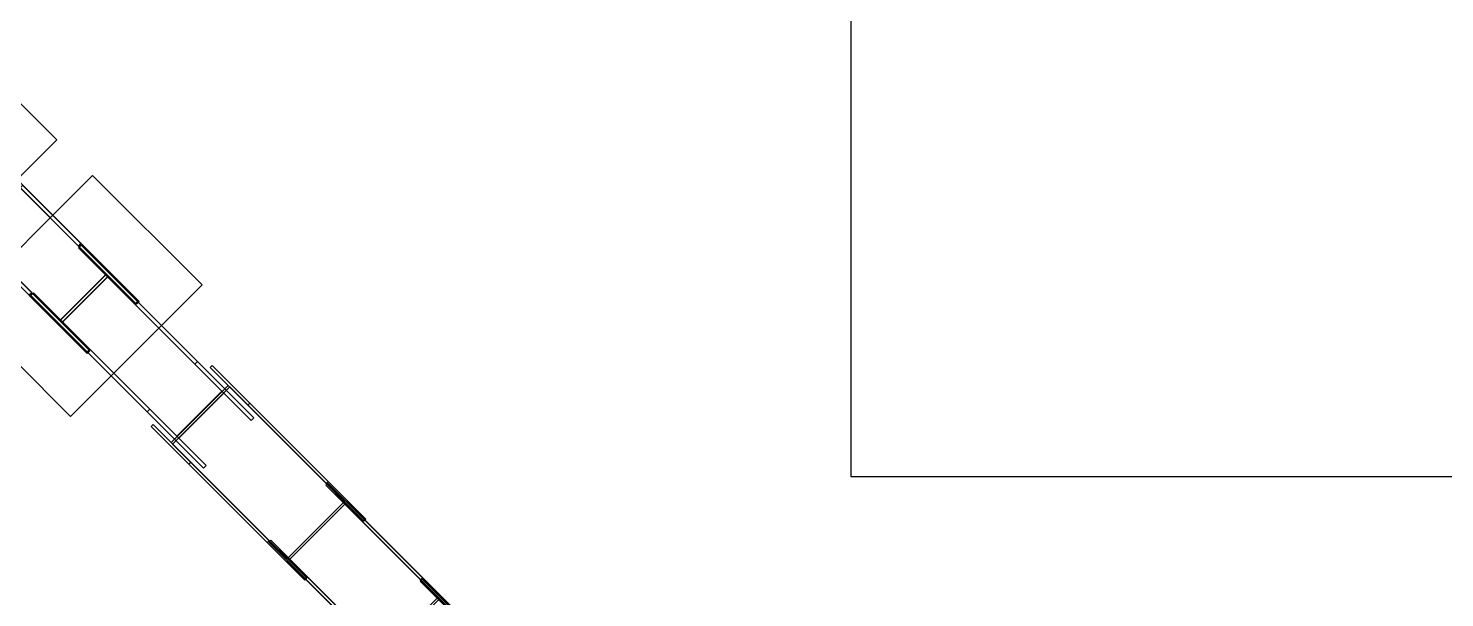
# Model space of a CAD drawing. Header units: millimetres. Extents: x -52000 to 48850, y -48850 to 51750.
# Drawn here: x -9509 to -366, y 7217 to 10892 of the extents above; entities that cross this region are included whole.
import ezdxf

# ---------------------------------------------------------------- set-up
doc = ezdxf.new("R2010")
doc.units = ezdxf.units.MM
doc.layers.add('D-STR-BASE', color=7, linetype='Continuous', lineweight=25)
doc.layers.add('D-STR-STRC', color=7, linetype='Continuous', lineweight=25)

msp = doc.modelspace()

# ---------------------------------------------------------------- linework, layer by layer
at = {"layer": 'D-STR-BASE'}
msp.add_lwpolyline([(-4200, 8000), (4200, 8000), (4200, 13000), (-4200, 13000)], close=True, dxfattribs=at)
at = {"layer": 'D-STR-STRC'}
for points in [[(-9324.9, 10173.4), (-10032, 10880.5), (-10880.5, 10032), (-10173.4, 9324.9)], [(-9920.1, 10254.9), (-9937, 10238), (-9186, 9486.9), (-9169, 9503.9)], [(-9545.1, 9879.9), (-9920.1, 10254.9), (-9169, 9503.9), (-8794, 9128.9)], [(-9937, 10238), (-9755.9, 10056.8), (-9004.8, 9305.8), (-9186, 9486.9)], [(-9755.9, 10056.8), (-10056.8, 9755.9), (-9305.8, 9004.8), (-9004.8, 9305.8)], [(-10044.1, 9743.2), (-9743.2, 10044.1), (-8992.2, 9293.1), (-9293.1, 8992.2)], [(-9743.2, 10044.1), (-9562, 9863), (-8811, 9111.9), (-8992.2, 9293.1)], [(-10238, 9937), (-10254.9, 9920.1), (-9503.9, 9169), (-9486.9, 9186)], [(-10254.9, 9920.1), (-9879.9, 9545.1), (-9128.9, 8794), (-9503.9, 9169)], [(-10056.8, 9755.9), (-10238, 9937), (-9486.9, 9186), (-9305.8, 9004.8)], [(-8387.5, 9236), (-9094.6, 9943.1), (-9943.1, 9094.6), (-9236, 8387.5)], [(-9562, 9863), (-9545.1, 9879.9), (-8794, 9128.9), (-8811, 9111.9)], [(-9863, 9562), (-10044.1, 9743.2), (-9293.1, 8992.2), (-9111.9, 8811)], [(-9879.9, 9545.1), (-9863, 9562), (-9111.9, 8811), (-9128.9, 8794)], [(-8794, 9128.9), (-9169, 9503.9), (-9186, 9486.9), (-9004.8, 9305.8), (-9305.8, 9004.8), (-9486.9, 9186), (-9503.9, 9169), (-9128.9, 8794), (-9111.9, 8811), (-9293.1, 8992.2), (-8992.2, 9293.1), (-8811, 9111.9)], [(-8804.6, 9129.5), (-9168.4, 9493.4), (-9185.4, 9476.4), (-9009.8, 9300.8), (-9300.8, 9009.8), (-9476.4, 9185.4), (-9493.4, 9168.4), (-9129.5, 8804.6), (-9112.5, 8821.5), (-9288.1, 8997.1), (-8997.1, 9288.1), (-8821.5, 9112.5)], [(-9168.4, 9493.4), (-9185.4, 9476.4), (-8434.5, 8725.5), (-8417.5, 8742.4)], [(-9185.4, 9476.4), (-9009.8, 9300.8), (-8258.9, 8549.9), (-8434.5, 8725.5)], [(-8804.6, 9129.5), (-9168.4, 9493.4), (-8417.5, 8742.4), (-8053.7, 8378.6)], [(-9009.8, 9300.8), (-9300.8, 9009.8), (-8549.9, 8258.9), (-8258.9, 8549.9)], [(-9288.1, 8997.1), (-8997.1, 9288.1), (-8246.2, 8537.2), (-8537.2, 8246.2)], [(-8997.1, 9288.1), (-8821.5, 9112.5), (-8070.6, 8361.6), (-8246.2, 8537.2)], [(-9476.4, 9185.4), (-9493.4, 9168.4), (-8742.4, 8417.5), (-8725.5, 8434.5)], [(-9493.4, 9168.4), (-9129.5, 8804.6), (-8378.6, 8053.7), (-8742.4, 8417.5)], [(-9300.8, 9009.8), (-9476.4, 9185.4), (-8725.5, 8434.5), (-8549.9, 8258.9)], [(-8821.5, 9112.5), (-8804.6, 9129.5), (-8053.7, 8378.6), (-8070.6, 8361.6)], [(-9112.5, 8821.5), (-9288.1, 8997.1), (-8537.2, 8246.2), (-8361.6, 8070.6)], [(-9129.5, 8804.6), (-9112.5, 8821.5), (-8361.6, 8070.6), (-8378.6, 8053.7)], [(-8053.7, 8378.6), (-8417.5, 8742.4), (-8434.5, 8725.5), (-8258.9, 8549.9), (-8549.9, 8258.9), (-8725.5, 8434.5), (-8742.4, 8417.5), (-8378.6, 8053.7), (-8361.6, 8070.6), (-8537.2, 8246.2), (-8246.2, 8537.2), (-8070.6, 8361.6)], [(-8079.7, 8473.4), (-8322.7, 8716.4), (-8335.4, 8703.7), (-8218.8, 8587.1), (-8587.1, 8218.8), (-8703.7, 8335.4), (-8716.4, 8322.7), (-8473.4, 8079.7), (-8460.7, 8092.4), (-8577.3, 8209), (-8209, 8577.3), (-8092.4, 8460.7)], [(-8322.7, 8716.4), (-8335.4, 8703.7), (-7585.4, 7953.7), (-7572.7, 7966.4)], [(-8335.4, 8703.7), (-8218.8, 8587.1), (-7468.9, 7837.1), (-7585.4, 7953.7)], [(-8079.7, 8473.4), (-8322.7, 8716.4), (-7572.7, 7966.4), (-7329.7, 7723.4)], [(-8218.8, 8587.1), (-8587.1, 8218.8), (-7837.1, 7468.9), (-7468.9, 7837.1)], [(-8577.3, 8209), (-8209, 8577.3), (-7459, 7827.3), (-7827.3, 7459)], [(-8209, 8577.3), (-8092.4, 8460.7), (-7342.5, 7710.7), (-7459, 7827.3)], [(-8092.4, 8460.7), (-8079.7, 8473.4), (-7329.7, 7723.4), (-7342.5, 7710.7)], [(-8703.7, 8335.4), (-8716.4, 8322.7), (-7966.4, 7572.7), (-7953.7, 7585.4)], [(-8716.4, 8322.7), (-8473.4, 8079.7), (-7723.4, 7329.7), (-7966.4, 7572.7)], [(-8587.1, 8218.8), (-8703.7, 8335.4), (-7953.7, 7585.4), (-7837.1, 7468.9)], [(-8460.7, 8092.4), (-8577.3, 8209), (-7827.3, 7459), (-7710.7, 7342.5)], [(-8473.4, 8079.7), (-8460.7, 8092.4), (-7710.7, 7342.5), (-7723.4, 7329.7)], [(-7329.7, 7723.4), (-7572.7, 7966.4), (-7585.4, 7953.7), (-7468.9, 7837.1), (-7837.1, 7468.9), (-7953.7, 7585.4), (-7966.4, 7572.7), (-7723.4, 7329.7), (-7710.7, 7342.5), (-7827.3, 7459), (-7459, 7827.3), (-7342.5, 7710.7)], [(-7339.8, 7721.1), (-7575.1, 7956.4), (-7587.8, 7943.6), (-7475.1, 7830.9), (-7830.9, 7475.1), (-7943.6, 7587.8), (-7956.4, 7575.1), (-7721.1, 7339.8), (-7708.3, 7352.5), (-7821.1, 7465.2), (-7465.2, 7821.1), (-7352.5, 7708.3)], [(-7575.1, 7956.4), (-7587.8, 7943.6), (-6976.8, 7332.6), (-6964.1, 7345.4)], [(-7339.8, 7721.1), (-7575.1, 7956.4), (-6964.1, 7345.4), (-6728.8, 7110)], [(-7587.8, 7943.6), (-7475.1, 7830.9), (-6864.1, 7219.9), (-6976.8, 7332.6)], [(-7475.1, 7830.9), (-7830.9, 7475.1), (-7219.9, 6864.1), (-6864.1, 7219.9)], [(-7821.1, 7465.2), (-7465.2, 7821.1), (-6854.2, 7210), (-7210, 6854.2)], [(-7465.2, 7821.1), (-7352.5, 7708.3), (-6741.5, 7097.3), (-6854.2, 7210)], [(-7352.5, 7708.3), (-7339.8, 7721.1), (-6728.8, 7110), (-6741.5, 7097.3)], [(-7943.6, 7587.8), (-7956.4, 7575.1), (-7345.4, 6964.1), (-7332.6, 6976.8)], [(-7956.4, 7575.1), (-7721.1, 7339.8), (-7110, 6728.8), (-7345.4, 6964.1)], [(-7830.9, 7475.1), (-7943.6, 7587.8), (-7332.6, 6976.8), (-7219.9, 6864.1)], [(-7708.3, 7352.5), (-7821.1, 7465.2), (-7210, 6854.2), (-7097.3, 6741.5)], [(-7721.1, 7339.8), (-7708.3, 7352.5), (-7097.3, 6741.5), (-7110, 6728.8)], [(-6728.8, 7110), (-6964.1, 7345.4), (-6976.8, 7332.6), (-6864.1, 7219.9), (-7219.9, 6864.1), (-7332.6, 6976.8), (-7345.4, 6964.1), (-7110, 6728.8), (-7097.3, 6741.5), (-7210, 6854.2), (-6854.2, 7210), (-6741.5, 7097.3)], [(-6737, 7108.1), (-6966, 7337.1), (-6978.8, 7324.4), (-6869.2, 7214.8), (-7214.8, 6869.2), (-7324.4, 6978.8), (-7337.1, 6966), (-7108.1, 6737), (-7095.4, 6749.7), (-7205, 6859.3), (-6859.3, 7205), (-6749.7, 7095.4)], [(-6966, 7337.1), (-6978.8, 7324.4), (-6307, 6652.6), (-6294.2, 6665.3)], [(-6978.8, 7324.4), (-6869.2, 7214.8), (-6197.4, 6543), (-6307, 6652.6)], [(-6737, 7108.1), (-6966, 7337.1), (-6294.2, 6665.3), (-6065.2, 6436.3)]]:
    msp.add_lwpolyline(points, close=True, dxfattribs=at)

doc.saveas('drawing.dxf')
